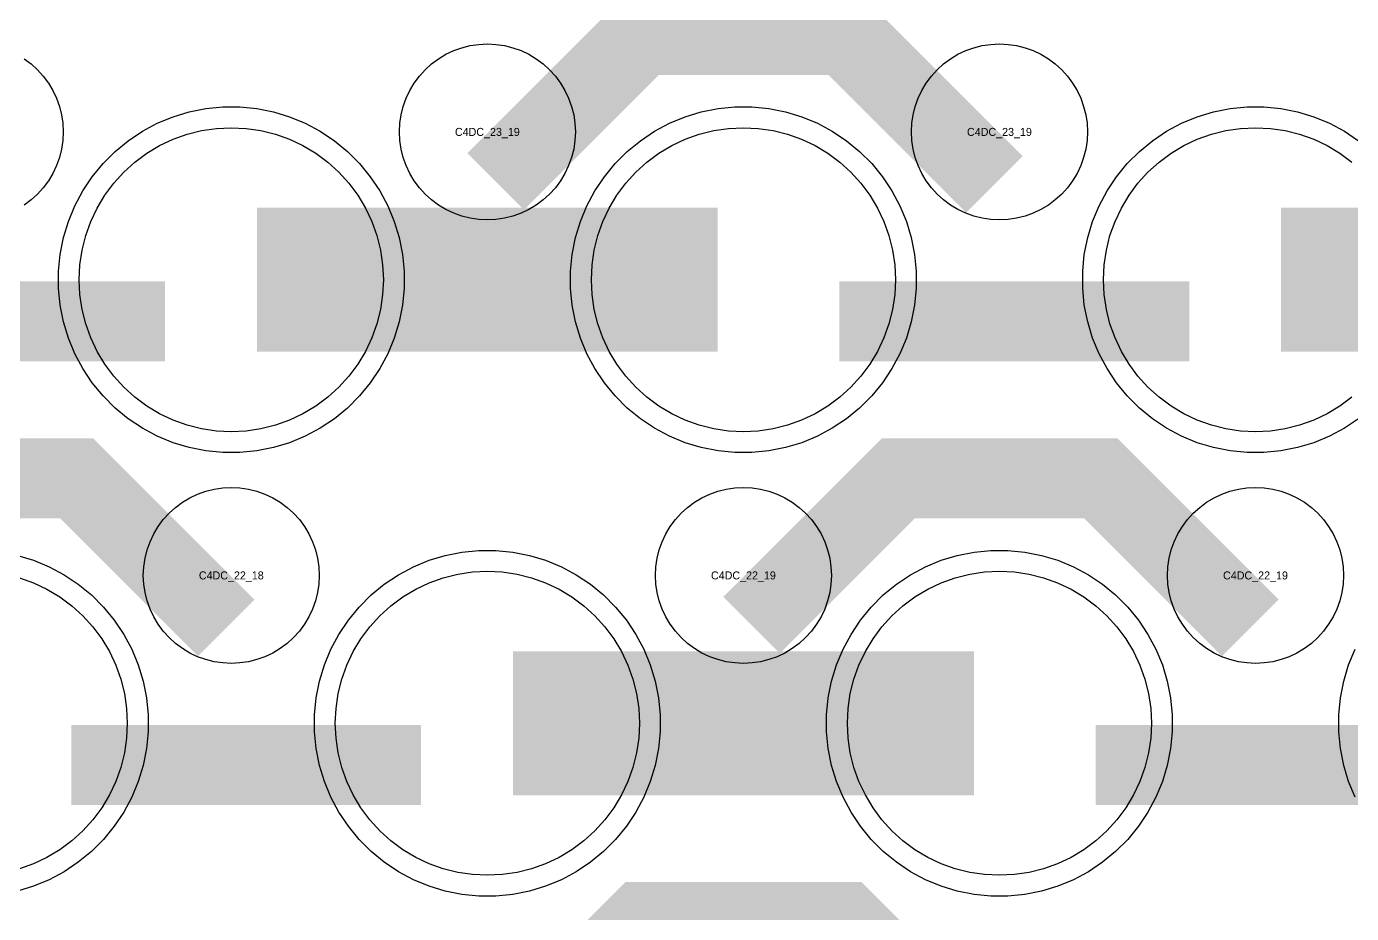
# Model space of a CAD drawing. Extents: x -11880 to 11880, y -14992 to 14992.
# Drawn here: x -6064 to -5650, y -11850.6 to -11573.5 of the extents above; entities that cross this region are included whole.
import ezdxf
from ezdxf.enums import TextEntityAlignment as Align

# ---------------------------------------------------------------- set-up
doc = ezdxf.new("R2010")
doc.units = 0
doc.header["$MEASUREMENT"] = 0
for name, color, linetype in [('GDS_775_DT_237', 138, 'CONTINUOUS'), ('RDL1_FS', 34, 'CONTINUOUS'), ('RDL_BS', 160, 'CONTINUOUS')]:
    doc.layers.add(name, color=color, linetype=linetype)

msp = doc.modelspace()

# ---------------------------------------------------------------- linework, layer by layer
at = {"layer": 'RDL1_FS', "color": 240, "true_color": 0xed1f24}
for points in [[(-6000, -11700.099), (-6004.657, -11699.87), (-6009.268, -11699.186), (-6013.791, -11698.054), (-6018.181, -11696.482), (-6022.395, -11694.49), (-6026.395, -11692.092), (-6030.14, -11689.314), (-6033.594, -11686.184), (-6036.724, -11682.73), (-6039.502, -11678.985), (-6041.9, -11674.985), (-6043.892, -11670.771), (-6045.464, -11666.381), (-6046.596, -11661.858), (-6047.28, -11657.247), (-6047.509, -11652.59), (-6047.28, -11647.933), (-6046.596, -11643.322), (-6045.464, -11638.799), (-6043.892, -11634.409), (-6041.9, -11630.195), (-6039.502, -11626.195), (-6036.724, -11622.45), (-6033.594, -11618.996), (-6030.14, -11615.866), (-6026.395, -11613.088), (-6022.395, -11610.69), (-6018.181, -11608.698), (-6013.791, -11607.126), (-6009.268, -11605.994), (-6004.657, -11605.31), (-6000, -11605.081), (-5995.343, -11605.31), (-5990.732, -11605.994), (-5986.209, -11607.126), (-5981.819, -11608.698), (-5977.605, -11610.69), (-5973.605, -11613.088), (-5969.86, -11615.866), (-5966.406, -11618.996), (-5963.276, -11622.45), (-5960.498, -11626.195), (-5958.1, -11630.195), (-5956.108, -11634.409), (-5954.536, -11638.799), (-5953.404, -11643.322), (-5952.72, -11647.933), (-5952.491, -11652.59), (-5952.72, -11657.247), (-5953.404, -11661.858), (-5954.536, -11666.381), (-5956.108, -11670.771), (-5958.1, -11674.985), (-5960.498, -11678.985), (-5963.276, -11682.73), (-5966.406, -11686.184), (-5969.86, -11689.314), (-5973.605, -11692.092), (-5977.605, -11694.49), (-5981.819, -11696.482), (-5986.209, -11698.054), (-5990.732, -11699.186), (-5995.343, -11699.87)], [(-5840, -11700.099), (-5844.657, -11699.87), (-5849.268, -11699.186), (-5853.791, -11698.054), (-5858.181, -11696.482), (-5862.395, -11694.49), (-5866.395, -11692.092), (-5870.14, -11689.314), (-5873.594, -11686.184), (-5876.724, -11682.73), (-5879.502, -11678.985), (-5881.9, -11674.985), (-5883.892, -11670.771), (-5885.464, -11666.381), (-5886.596, -11661.858), (-5887.28, -11657.247), (-5887.509, -11652.59), (-5887.28, -11647.933), (-5886.596, -11643.322), (-5885.464, -11638.799), (-5883.892, -11634.409), (-5881.9, -11630.195), (-5879.502, -11626.195), (-5876.724, -11622.45), (-5873.594, -11618.996), (-5870.14, -11615.866), (-5866.395, -11613.088), (-5862.395, -11610.69), (-5858.181, -11608.698), (-5853.791, -11607.126), (-5849.268, -11605.994), (-5844.657, -11605.31), (-5840, -11605.081), (-5835.343, -11605.31), (-5830.732, -11605.994), (-5826.209, -11607.126), (-5821.819, -11608.698), (-5817.605, -11610.69), (-5813.605, -11613.088), (-5809.86, -11615.866), (-5806.406, -11618.996), (-5803.276, -11622.45), (-5800.498, -11626.195), (-5798.1, -11630.195), (-5796.108, -11634.409), (-5794.536, -11638.799), (-5793.404, -11643.322), (-5792.72, -11647.933), (-5792.491, -11652.59), (-5792.72, -11657.247), (-5793.404, -11661.858), (-5794.536, -11666.381), (-5796.108, -11670.771), (-5798.1, -11674.985), (-5800.498, -11678.985), (-5803.276, -11682.73), (-5806.406, -11686.184), (-5809.86, -11689.314), (-5813.605, -11692.092), (-5817.605, -11694.49), (-5821.819, -11696.482), (-5826.209, -11698.054), (-5830.732, -11699.186), (-5835.343, -11699.87)]]:
    msp.add_lwpolyline(points, close=True, dxfattribs=at)
msp.add_lwpolyline([(-5649.86, -11689.314), (-5653.605, -11692.092), (-5657.605, -11694.49), (-5661.819, -11696.482), (-5666.209, -11698.054), (-5670.732, -11699.186), (-5675.343, -11699.87), (-5680, -11700.099), (-5684.657, -11699.87), (-5689.268, -11699.186), (-5693.791, -11698.054), (-5698.181, -11696.482), (-5702.395, -11694.49), (-5706.395, -11692.092), (-5710.14, -11689.314), (-5713.594, -11686.184), (-5716.724, -11682.73), (-5719.502, -11678.985), (-5721.9, -11674.985), (-5723.892, -11670.771), (-5725.464, -11666.381), (-5726.596, -11661.858), (-5727.28, -11657.247), (-5727.509, -11652.59), (-5727.28, -11647.933), (-5726.596, -11643.322), (-5725.464, -11638.799), (-5723.892, -11634.409), (-5721.9, -11630.195), (-5719.502, -11626.195), (-5716.724, -11622.45), (-5713.594, -11618.996), (-5710.14, -11615.866), (-5706.395, -11613.088), (-5702.395, -11610.69), (-5698.181, -11608.698), (-5693.791, -11607.126), (-5689.268, -11605.994), (-5684.657, -11605.31), (-5680, -11605.081), (-5675.343, -11605.31), (-5670.732, -11605.994), (-5666.209, -11607.126), (-5661.819, -11608.698), (-5657.605, -11610.69), (-5653.605, -11613.088), (-5649.86, -11615.866)], dxfattribs=at)
for points in [[(-5991.998, -11652.59, 45, 45, 0), (-5919.998, -11652.59, 45, 45, 0)], [(-5919.998, -11652.59, 45, 45, 0), (-5847.998, -11652.59, 45, 45, 0)], [(-5671.998, -11652.59, 45, 45, 0), (-5599.998, -11652.59, 45, 45, 0)]]:
    msp.add_lwpolyline(points, format="xyseb", dxfattribs=at)
at = {"layer": 'RDL1_FS'}
for points in [[(-5920, -11838.664), (-5924.657, -11838.435), (-5929.268, -11837.751), (-5933.791, -11836.619), (-5938.181, -11835.047), (-5942.395, -11833.055), (-5946.395, -11830.657), (-5950.14, -11827.879), (-5953.594, -11824.749), (-5956.724, -11821.295), (-5959.502, -11817.55), (-5961.9, -11813.55), (-5963.892, -11809.336), (-5965.464, -11804.946), (-5966.596, -11800.423), (-5967.28, -11795.812), (-5967.509, -11791.155), (-5967.28, -11786.498), (-5966.596, -11781.887), (-5965.464, -11777.364), (-5963.892, -11772.974), (-5961.9, -11768.76), (-5959.502, -11764.76), (-5956.724, -11761.015), (-5953.594, -11757.561), (-5950.14, -11754.431), (-5946.395, -11751.653), (-5942.395, -11749.255), (-5938.181, -11747.263), (-5933.791, -11745.691), (-5929.268, -11744.559), (-5924.657, -11743.875), (-5920, -11743.646), (-5915.343, -11743.875), (-5910.732, -11744.559), (-5906.209, -11745.691), (-5901.819, -11747.263), (-5897.605, -11749.255), (-5893.605, -11751.653), (-5889.86, -11754.431), (-5886.406, -11757.561), (-5883.276, -11761.015), (-5880.498, -11764.76), (-5878.1, -11768.76), (-5876.108, -11772.974), (-5874.536, -11777.364), (-5873.404, -11781.887), (-5872.72, -11786.498), (-5872.491, -11791.155), (-5872.72, -11795.812), (-5873.404, -11800.423), (-5874.536, -11804.946), (-5876.108, -11809.336), (-5878.1, -11813.55), (-5880.498, -11817.55), (-5883.276, -11821.295), (-5886.406, -11824.749), (-5889.86, -11827.879), (-5893.605, -11830.657), (-5897.605, -11833.055), (-5901.819, -11835.047), (-5906.209, -11836.619), (-5910.732, -11837.751), (-5915.343, -11838.435)], [(-5760, -11838.664), (-5764.657, -11838.435), (-5769.268, -11837.751), (-5773.791, -11836.619), (-5778.181, -11835.047), (-5782.395, -11833.055), (-5786.395, -11830.657), (-5790.14, -11827.879), (-5793.594, -11824.749), (-5796.724, -11821.295), (-5799.502, -11817.55), (-5801.9, -11813.55), (-5803.892, -11809.336), (-5805.464, -11804.946), (-5806.596, -11800.423), (-5807.28, -11795.812), (-5807.509, -11791.155), (-5807.28, -11786.498), (-5806.596, -11781.887), (-5805.464, -11777.364), (-5803.892, -11772.974), (-5801.9, -11768.76), (-5799.502, -11764.76), (-5796.724, -11761.015), (-5793.594, -11757.561), (-5790.14, -11754.431), (-5786.395, -11751.653), (-5782.395, -11749.255), (-5778.181, -11747.263), (-5773.791, -11745.691), (-5769.268, -11744.559), (-5764.657, -11743.875), (-5760, -11743.646), (-5755.343, -11743.875), (-5750.732, -11744.559), (-5746.209, -11745.691), (-5741.819, -11747.263), (-5737.605, -11749.255), (-5733.605, -11751.653), (-5729.86, -11754.431), (-5726.406, -11757.561), (-5723.276, -11761.015), (-5720.498, -11764.76), (-5718.1, -11768.76), (-5716.108, -11772.974), (-5714.536, -11777.364), (-5713.404, -11781.887), (-5712.72, -11786.498), (-5712.491, -11791.155), (-5712.72, -11795.812), (-5713.404, -11800.423), (-5714.536, -11804.946), (-5716.108, -11809.336), (-5718.1, -11813.55), (-5720.498, -11817.55), (-5723.276, -11821.295), (-5726.406, -11824.749), (-5729.86, -11827.879), (-5733.605, -11830.657), (-5737.605, -11833.055), (-5741.819, -11835.047), (-5746.209, -11836.619), (-5750.732, -11837.751), (-5755.343, -11838.435)]]:
    msp.add_lwpolyline(points, close=True, dxfattribs=at)
msp.add_lwpolyline([(-6066.209, -11745.691), (-6061.819, -11747.263), (-6057.605, -11749.255), (-6053.605, -11751.653), (-6049.86, -11754.431), (-6046.406, -11757.561), (-6043.276, -11761.015), (-6040.498, -11764.76), (-6038.1, -11768.76), (-6036.108, -11772.974), (-6034.536, -11777.364), (-6033.404, -11781.887), (-6032.72, -11786.498), (-6032.491, -11791.155), (-6032.72, -11795.812), (-6033.404, -11800.423), (-6034.536, -11804.946), (-6036.108, -11809.336), (-6038.1, -11813.55), (-6040.498, -11817.55), (-6043.276, -11821.295), (-6046.406, -11824.749), (-6049.86, -11827.879), (-6053.605, -11830.657), (-6057.605, -11833.055), (-6061.819, -11835.047), (-6066.209, -11836.619)], dxfattribs=at)
for points in [[(-5911.998, -11791.155, 45, 45, 0), (-5839.998, -11791.155, 45, 45, 0)], [(-5839.998, -11791.155, 45, 45, 0), (-5767.998, -11791.155, 45, 45, 0)]]:
    msp.add_lwpolyline(points, format="xyseb", dxfattribs=at)
at = {"layer": 'RDL_BS'}
for points in [[(-5917.438, -11621.904, 25, 25, 0), (-5871.623, -11576.089, 25, 25, 0), (-5838.07, -11576.089, 25, 25, 0)], [(-5761.599, -11622.803, 25, 25, 0), (-5808.313, -11576.089, 25, 25, 0), (-5838.071, -11576.089, 25, 25, 0)], [(-6001.599, -11761.368, 25, 25, 0), (-6048.313, -11714.654, 25, 25, 0), (-6078.071, -11714.654, 25, 25, 0)], [(-5837.438, -11760.469, 25, 25, 0), (-5791.623, -11714.654, 25, 25, 0), (-5758.07, -11714.654, 25, 25, 0)], [(-5681.599, -11761.368, 25, 25, 0), (-5728.313, -11714.654, 25, 25, 0), (-5758.071, -11714.654, 25, 25, 0)], [(-6049.984, -11804.168, 25, 25, 0), (-5940.719, -11804.168, 25, 25, 0)], [(-5729.984, -11804.168, 25, 25, 0), (-5620.719, -11804.168, 25, 25, 0)], [(-5917.438, -11899.034, 25, 25, 0), (-5871.623, -11853.219, 25, 25, 0), (-5838.07, -11853.219, 25, 25, 0)], [(-5761.599, -11899.933, 25, 25, 0), (-5808.313, -11853.219, 25, 25, 0), (-5838.071, -11853.219, 25, 25, 0)]]:
    msp.add_lwpolyline(points, format="xyseb", dxfattribs=at)
for points in [[(-5920, -11633.896), (-5922.693, -11633.764), (-5925.365, -11633.368), (-5927.984, -11632.711), (-5930.519, -11631.804), (-5932.956, -11630.652), (-5935.28, -11629.259), (-5937.443, -11627.656), (-5939.442, -11625.844), (-5941.254, -11623.845), (-5942.857, -11621.682), (-5944.25, -11619.358), (-5945.402, -11616.921), (-5946.309, -11614.386), (-5946.966, -11611.767), (-5947.362, -11609.095), (-5947.494, -11606.402), (-5947.362, -11603.709), (-5946.966, -11601.037), (-5946.309, -11598.418), (-5945.402, -11595.883), (-5944.25, -11593.446), (-5942.857, -11591.122), (-5941.254, -11588.959), (-5939.442, -11586.96), (-5937.443, -11585.148), (-5935.28, -11583.545), (-5932.956, -11582.152), (-5930.519, -11581), (-5927.984, -11580.093), (-5925.365, -11579.436), (-5922.693, -11579.04), (-5920, -11578.908), (-5917.307, -11579.04), (-5914.635, -11579.436), (-5912.016, -11580.093), (-5909.481, -11581), (-5907.044, -11582.152), (-5904.72, -11583.545), (-5902.557, -11585.148), (-5900.558, -11586.96), (-5898.746, -11588.959), (-5897.143, -11591.122), (-5895.75, -11593.446), (-5894.598, -11595.883), (-5893.691, -11598.418), (-5893.034, -11601.037), (-5892.638, -11603.709), (-5892.506, -11606.402), (-5892.638, -11609.095), (-5893.034, -11611.767), (-5893.691, -11614.386), (-5894.598, -11616.921), (-5895.75, -11619.358), (-5897.143, -11621.682), (-5898.746, -11623.845), (-5900.558, -11625.844), (-5902.557, -11627.656), (-5904.72, -11629.259), (-5907.044, -11630.652), (-5909.481, -11631.804), (-5912.016, -11632.711), (-5914.635, -11633.368), (-5917.307, -11633.764)], [(-5760, -11633.896), (-5762.693, -11633.764), (-5765.365, -11633.368), (-5767.984, -11632.711), (-5770.519, -11631.804), (-5772.956, -11630.652), (-5775.28, -11629.259), (-5777.443, -11627.656), (-5779.442, -11625.844), (-5781.254, -11623.845), (-5782.857, -11621.682), (-5784.25, -11619.358), (-5785.402, -11616.921), (-5786.309, -11614.386), (-5786.966, -11611.767), (-5787.362, -11609.095), (-5787.494, -11606.402), (-5787.362, -11603.709), (-5786.966, -11601.037), (-5786.309, -11598.418), (-5785.402, -11595.883), (-5784.25, -11593.446), (-5782.857, -11591.122), (-5781.254, -11588.959), (-5779.442, -11586.96), (-5777.443, -11585.148), (-5775.28, -11583.545), (-5772.956, -11582.152), (-5770.519, -11581), (-5767.984, -11580.093), (-5765.365, -11579.436), (-5762.693, -11579.04), (-5760, -11578.908), (-5757.307, -11579.04), (-5754.635, -11579.436), (-5752.016, -11580.093), (-5749.481, -11581), (-5747.044, -11582.152), (-5744.72, -11583.545), (-5742.557, -11585.148), (-5740.558, -11586.96), (-5738.746, -11588.959), (-5737.143, -11591.122), (-5735.75, -11593.446), (-5734.598, -11595.883), (-5733.691, -11598.418), (-5733.034, -11601.037), (-5732.638, -11603.709), (-5732.506, -11606.402), (-5732.638, -11609.095), (-5733.034, -11611.767), (-5733.691, -11614.386), (-5734.598, -11616.921), (-5735.75, -11619.358), (-5737.143, -11621.682), (-5738.746, -11623.845), (-5740.558, -11625.844), (-5742.557, -11627.656), (-5744.72, -11629.259), (-5747.044, -11630.652), (-5749.481, -11631.804), (-5752.016, -11632.711), (-5754.635, -11633.368), (-5757.307, -11633.764)], [(-6000, -11772.461), (-6002.693, -11772.329), (-6005.365, -11771.933), (-6007.984, -11771.276), (-6010.519, -11770.369), (-6012.956, -11769.217), (-6015.28, -11767.824), (-6017.443, -11766.221), (-6019.442, -11764.409), (-6021.254, -11762.41), (-6022.857, -11760.247), (-6024.25, -11757.923), (-6025.402, -11755.486), (-6026.309, -11752.951), (-6026.966, -11750.332), (-6027.362, -11747.66), (-6027.494, -11744.967), (-6027.362, -11742.274), (-6026.966, -11739.602), (-6026.309, -11736.983), (-6025.402, -11734.448), (-6024.25, -11732.011), (-6022.857, -11729.687), (-6021.254, -11727.524), (-6019.442, -11725.525), (-6017.443, -11723.713), (-6015.28, -11722.11), (-6012.956, -11720.717), (-6010.519, -11719.565), (-6007.984, -11718.658), (-6005.365, -11718.001), (-6002.693, -11717.605), (-6000, -11717.473), (-5997.307, -11717.605), (-5994.635, -11718.001), (-5992.016, -11718.658), (-5989.481, -11719.565), (-5987.044, -11720.717), (-5984.72, -11722.11), (-5982.557, -11723.713), (-5980.558, -11725.525), (-5978.746, -11727.524), (-5977.143, -11729.687), (-5975.75, -11732.011), (-5974.598, -11734.448), (-5973.691, -11736.983), (-5973.034, -11739.602), (-5972.638, -11742.274), (-5972.506, -11744.967), (-5972.638, -11747.66), (-5973.034, -11750.332), (-5973.691, -11752.951), (-5974.598, -11755.486), (-5975.75, -11757.923), (-5977.143, -11760.247), (-5978.746, -11762.41), (-5980.558, -11764.409), (-5982.557, -11766.221), (-5984.72, -11767.824), (-5987.044, -11769.217), (-5989.481, -11770.369), (-5992.016, -11771.276), (-5994.635, -11771.933), (-5997.307, -11772.329)], [(-5840, -11772.461), (-5842.693, -11772.329), (-5845.365, -11771.933), (-5847.984, -11771.276), (-5850.519, -11770.369), (-5852.956, -11769.217), (-5855.28, -11767.824), (-5857.443, -11766.221), (-5859.442, -11764.409), (-5861.254, -11762.41), (-5862.857, -11760.247), (-5864.25, -11757.923), (-5865.402, -11755.486), (-5866.309, -11752.951), (-5866.966, -11750.332), (-5867.362, -11747.66), (-5867.494, -11744.967), (-5867.362, -11742.274), (-5866.966, -11739.602), (-5866.309, -11736.983), (-5865.402, -11734.448), (-5864.25, -11732.011), (-5862.857, -11729.687), (-5861.254, -11727.524), (-5859.442, -11725.525), (-5857.443, -11723.713), (-5855.28, -11722.11), (-5852.956, -11720.717), (-5850.519, -11719.565), (-5847.984, -11718.658), (-5845.365, -11718.001), (-5842.693, -11717.605), (-5840, -11717.473), (-5837.307, -11717.605), (-5834.635, -11718.001), (-5832.016, -11718.658), (-5829.481, -11719.565), (-5827.044, -11720.717), (-5824.72, -11722.11), (-5822.557, -11723.713), (-5820.558, -11725.525), (-5818.746, -11727.524), (-5817.143, -11729.687), (-5815.75, -11732.011), (-5814.598, -11734.448), (-5813.691, -11736.983), (-5813.034, -11739.602), (-5812.638, -11742.274), (-5812.506, -11744.967), (-5812.638, -11747.66), (-5813.034, -11750.332), (-5813.691, -11752.951), (-5814.598, -11755.486), (-5815.75, -11757.923), (-5817.143, -11760.247), (-5818.746, -11762.41), (-5820.558, -11764.409), (-5822.557, -11766.221), (-5824.72, -11767.824), (-5827.044, -11769.217), (-5829.481, -11770.369), (-5832.016, -11771.276), (-5834.635, -11771.933), (-5837.307, -11772.329)], [(-5680, -11772.461), (-5682.693, -11772.329), (-5685.365, -11771.933), (-5687.984, -11771.276), (-5690.519, -11770.369), (-5692.956, -11769.217), (-5695.28, -11767.824), (-5697.443, -11766.221), (-5699.442, -11764.409), (-5701.254, -11762.41), (-5702.857, -11760.247), (-5704.25, -11757.923), (-5705.402, -11755.486), (-5706.309, -11752.951), (-5706.966, -11750.332), (-5707.362, -11747.66), (-5707.494, -11744.967), (-5707.362, -11742.274), (-5706.966, -11739.602), (-5706.309, -11736.983), (-5705.402, -11734.448), (-5704.25, -11732.011), (-5702.857, -11729.687), (-5701.254, -11727.524), (-5699.442, -11725.525), (-5697.443, -11723.713), (-5695.28, -11722.11), (-5692.956, -11720.717), (-5690.519, -11719.565), (-5687.984, -11718.658), (-5685.365, -11718.001), (-5682.693, -11717.605), (-5680, -11717.473), (-5677.307, -11717.605), (-5674.635, -11718.001), (-5672.016, -11718.658), (-5669.481, -11719.565), (-5667.044, -11720.717), (-5664.72, -11722.11), (-5662.557, -11723.713), (-5660.558, -11725.525), (-5658.746, -11727.524), (-5657.143, -11729.687), (-5655.75, -11732.011), (-5654.598, -11734.448), (-5653.691, -11736.983), (-5653.034, -11739.602), (-5652.638, -11742.274), (-5652.506, -11744.967), (-5652.638, -11747.66), (-5653.034, -11750.332), (-5653.691, -11752.951), (-5654.598, -11755.486), (-5655.75, -11757.923), (-5657.143, -11760.247), (-5658.746, -11762.41), (-5660.558, -11764.409), (-5662.557, -11766.221), (-5664.72, -11767.824), (-5667.044, -11769.217), (-5669.481, -11770.369), (-5672.016, -11771.276), (-5674.635, -11771.933), (-5677.307, -11772.329)], [(-5922.644, -11845.155), (-5927.938, -11844.638), (-5933.165, -11843.592), (-5938.205, -11842.061), (-5943.115, -11840.03), (-5947.777, -11837.538), (-5952.191, -11834.591), (-5956.292, -11831.229), (-5960.074, -11827.447), (-5963.436, -11823.346), (-5966.383, -11818.932), (-5968.875, -11814.27), (-5970.906, -11809.36), (-5972.437, -11804.32), (-5973.483, -11799.093), (-5974, -11793.799), (-5974, -11788.511), (-5973.483, -11783.217), (-5972.437, -11777.99), (-5970.906, -11772.95), (-5968.875, -11768.04), (-5966.383, -11763.378), (-5963.436, -11758.964), (-5960.074, -11754.863), (-5956.292, -11751.081), (-5952.191, -11747.719), (-5947.777, -11744.772), (-5943.115, -11742.28), (-5938.205, -11740.249), (-5933.165, -11738.718), (-5927.938, -11737.672), (-5922.644, -11737.155), (-5917.356, -11737.155), (-5912.062, -11737.672), (-5906.835, -11738.718), (-5901.795, -11740.249), (-5896.885, -11742.28), (-5892.223, -11744.772), (-5887.809, -11747.719), (-5883.708, -11751.081), (-5879.926, -11754.863), (-5876.564, -11758.964), (-5873.617, -11763.378), (-5871.125, -11768.04), (-5869.094, -11772.95), (-5867.563, -11777.99), (-5866.517, -11783.217), (-5866, -11788.511), (-5866, -11793.799), (-5866.517, -11799.093), (-5867.563, -11804.32), (-5869.094, -11809.36), (-5871.125, -11814.27), (-5873.617, -11818.932), (-5876.564, -11823.346), (-5879.926, -11827.447), (-5883.708, -11831.229), (-5887.809, -11834.591), (-5892.223, -11837.538), (-5896.885, -11840.03), (-5901.795, -11842.061), (-5906.835, -11843.592), (-5912.062, -11844.638), (-5917.356, -11845.155)], [(-5762.644, -11845.155), (-5767.938, -11844.638), (-5773.165, -11843.592), (-5778.205, -11842.061), (-5783.115, -11840.03), (-5787.777, -11837.538), (-5792.191, -11834.591), (-5796.292, -11831.229), (-5800.074, -11827.447), (-5803.436, -11823.346), (-5806.383, -11818.932), (-5808.875, -11814.27), (-5810.906, -11809.36), (-5812.437, -11804.32), (-5813.483, -11799.093), (-5814, -11793.799), (-5814, -11788.511), (-5813.483, -11783.217), (-5812.437, -11777.99), (-5810.906, -11772.95), (-5808.875, -11768.04), (-5806.383, -11763.378), (-5803.436, -11758.964), (-5800.074, -11754.863), (-5796.292, -11751.081), (-5792.191, -11747.719), (-5787.777, -11744.772), (-5783.115, -11742.28), (-5778.205, -11740.249), (-5773.165, -11738.718), (-5767.938, -11737.672), (-5762.644, -11737.155), (-5757.356, -11737.155), (-5752.062, -11737.672), (-5746.835, -11738.718), (-5741.795, -11740.249), (-5736.885, -11742.28), (-5732.223, -11744.772), (-5727.809, -11747.719), (-5723.708, -11751.081), (-5719.926, -11754.863), (-5716.564, -11758.964), (-5713.617, -11763.378), (-5711.125, -11768.04), (-5709.094, -11772.95), (-5707.563, -11777.99), (-5706.517, -11783.217), (-5706, -11788.511), (-5706, -11793.799), (-5706.517, -11799.093), (-5707.563, -11804.32), (-5709.094, -11809.36), (-5711.125, -11814.27), (-5713.617, -11818.932), (-5716.564, -11823.346), (-5719.926, -11827.447), (-5723.708, -11831.229), (-5727.809, -11834.591), (-5732.223, -11837.538), (-5736.885, -11840.03), (-5741.795, -11842.061), (-5746.835, -11843.592), (-5752.062, -11844.638), (-5757.356, -11845.155)]]:
    msp.add_lwpolyline(points, close=True, dxfattribs=at)
for points in [[(-6064.72, -11583.545), (-6062.557, -11585.148), (-6060.558, -11586.96), (-6058.746, -11588.959), (-6057.143, -11591.122), (-6055.75, -11593.446), (-6054.598, -11595.883), (-6053.691, -11598.418), (-6053.034, -11601.037), (-6052.638, -11603.709), (-6052.506, -11606.402), (-6052.638, -11609.095), (-6053.034, -11611.767), (-6053.691, -11614.386), (-6054.598, -11616.921), (-6055.75, -11619.358), (-6057.143, -11621.682), (-6058.746, -11623.845), (-6060.558, -11625.844), (-6062.557, -11627.656), (-6064.72, -11629.259)], [(-6066.835, -11738.718), (-6061.795, -11740.249), (-6056.885, -11742.28), (-6052.223, -11744.772), (-6047.809, -11747.719), (-6043.708, -11751.081), (-6039.926, -11754.863), (-6036.564, -11758.964), (-6033.617, -11763.378), (-6031.125, -11768.04), (-6029.094, -11772.95), (-6027.563, -11777.99), (-6026.517, -11783.217), (-6026, -11788.511), (-6026, -11793.799), (-6026.517, -11799.093), (-6027.563, -11804.32), (-6029.094, -11809.36), (-6031.125, -11814.27), (-6033.617, -11818.932), (-6036.564, -11823.346), (-6039.926, -11827.447), (-6043.708, -11831.229), (-6047.809, -11834.591), (-6052.223, -11837.538), (-6056.885, -11840.03), (-6061.795, -11842.061), (-6066.835, -11843.592)], [(-5648.875, -11814.27), (-5650.906, -11809.36), (-5652.437, -11804.32), (-5653.483, -11799.093), (-5654, -11793.799), (-5654, -11788.511), (-5653.483, -11783.217), (-5652.437, -11777.99), (-5650.906, -11772.95), (-5648.875, -11768.04)]]:
    msp.add_lwpolyline(points, dxfattribs=at)
at = {"layer": 'RDL_BS', "color": 240, "true_color": 0xed1f24}
for points in [[(-6002.644, -11706.59), (-6007.938, -11706.073), (-6013.165, -11705.027), (-6018.205, -11703.496), (-6023.115, -11701.465), (-6027.777, -11698.973), (-6032.191, -11696.026), (-6036.292, -11692.664), (-6040.074, -11688.882), (-6043.436, -11684.781), (-6046.383, -11680.367), (-6048.875, -11675.705), (-6050.906, -11670.795), (-6052.437, -11665.755), (-6053.483, -11660.528), (-6054, -11655.234), (-6054, -11649.946), (-6053.483, -11644.652), (-6052.437, -11639.425), (-6050.906, -11634.385), (-6048.875, -11629.475), (-6046.383, -11624.813), (-6043.436, -11620.399), (-6040.074, -11616.298), (-6036.292, -11612.516), (-6032.191, -11609.154), (-6027.777, -11606.207), (-6023.115, -11603.715), (-6018.205, -11601.684), (-6013.165, -11600.153), (-6007.938, -11599.107), (-6002.644, -11598.59), (-5997.356, -11598.59), (-5992.062, -11599.107), (-5986.835, -11600.153), (-5981.795, -11601.684), (-5976.885, -11603.715), (-5972.223, -11606.207), (-5967.809, -11609.154), (-5963.708, -11612.516), (-5959.926, -11616.298), (-5956.564, -11620.399), (-5953.617, -11624.813), (-5951.125, -11629.475), (-5949.094, -11634.385), (-5947.563, -11639.425), (-5946.517, -11644.652), (-5946, -11649.946), (-5946, -11655.234), (-5946.517, -11660.528), (-5947.563, -11665.755), (-5949.094, -11670.795), (-5951.125, -11675.705), (-5953.617, -11680.367), (-5956.564, -11684.781), (-5959.926, -11688.882), (-5963.708, -11692.664), (-5967.809, -11696.026), (-5972.223, -11698.973), (-5976.885, -11701.465), (-5981.795, -11703.496), (-5986.835, -11705.027), (-5992.062, -11706.073), (-5997.356, -11706.59)], [(-5842.644, -11706.59), (-5847.938, -11706.073), (-5853.165, -11705.027), (-5858.205, -11703.496), (-5863.115, -11701.465), (-5867.777, -11698.973), (-5872.191, -11696.026), (-5876.292, -11692.664), (-5880.074, -11688.882), (-5883.436, -11684.781), (-5886.383, -11680.367), (-5888.875, -11675.705), (-5890.906, -11670.795), (-5892.437, -11665.755), (-5893.483, -11660.528), (-5894, -11655.234), (-5894, -11649.946), (-5893.483, -11644.652), (-5892.437, -11639.425), (-5890.906, -11634.385), (-5888.875, -11629.475), (-5886.383, -11624.813), (-5883.436, -11620.399), (-5880.074, -11616.298), (-5876.292, -11612.516), (-5872.191, -11609.154), (-5867.777, -11606.207), (-5863.115, -11603.715), (-5858.205, -11601.684), (-5853.165, -11600.153), (-5847.938, -11599.107), (-5842.644, -11598.59), (-5837.356, -11598.59), (-5832.062, -11599.107), (-5826.835, -11600.153), (-5821.795, -11601.684), (-5816.885, -11603.715), (-5812.223, -11606.207), (-5807.809, -11609.154), (-5803.708, -11612.516), (-5799.926, -11616.298), (-5796.564, -11620.399), (-5793.617, -11624.813), (-5791.125, -11629.475), (-5789.094, -11634.385), (-5787.563, -11639.425), (-5786.517, -11644.652), (-5786, -11649.946), (-5786, -11655.234), (-5786.517, -11660.528), (-5787.563, -11665.755), (-5789.094, -11670.795), (-5791.125, -11675.705), (-5793.617, -11680.367), (-5796.564, -11684.781), (-5799.926, -11688.882), (-5803.708, -11692.664), (-5807.809, -11696.026), (-5812.223, -11698.973), (-5816.885, -11701.465), (-5821.795, -11703.496), (-5826.835, -11705.027), (-5832.062, -11706.073), (-5837.356, -11706.59)]]:
    msp.add_lwpolyline(points, close=True, dxfattribs=at)
msp.add_lwpolyline([(-5647.809, -11696.026), (-5652.223, -11698.973), (-5656.885, -11701.465), (-5661.795, -11703.496), (-5666.835, -11705.027), (-5672.062, -11706.073), (-5677.356, -11706.59), (-5682.644, -11706.59), (-5687.938, -11706.073), (-5693.165, -11705.027), (-5698.205, -11703.496), (-5703.115, -11701.465), (-5707.777, -11698.973), (-5712.191, -11696.026), (-5716.292, -11692.664), (-5720.074, -11688.882), (-5723.436, -11684.781), (-5726.383, -11680.367), (-5728.875, -11675.705), (-5730.906, -11670.795), (-5732.437, -11665.755), (-5733.483, -11660.528), (-5734, -11655.234), (-5734, -11649.946), (-5733.483, -11644.652), (-5732.437, -11639.425), (-5730.906, -11634.385), (-5728.875, -11629.475), (-5726.383, -11624.813), (-5723.436, -11620.399), (-5720.074, -11616.298), (-5716.292, -11612.516), (-5712.191, -11609.154), (-5707.777, -11606.207), (-5703.115, -11603.715), (-5698.205, -11601.684), (-5693.165, -11600.153), (-5687.938, -11599.107), (-5682.644, -11598.59), (-5677.356, -11598.59), (-5672.062, -11599.107), (-5666.835, -11600.153), (-5661.795, -11601.684), (-5656.885, -11603.715), (-5652.223, -11606.207), (-5647.809, -11609.154)], dxfattribs=at)
for points in [[(-6129.984, -11665.603, 25, 25, 0), (-6020.719, -11665.603, 25, 25, 0)], [(-5809.984, -11665.603, 25, 25, 0), (-5700.719, -11665.603, 25, 25, 0)]]:
    msp.add_lwpolyline(points, format="xyseb", dxfattribs=at)

# ---------------------------------------------------------------- texts
at = {"layer": 'GDS_775_DT_237'}
for s, p in [('C4DC_23_19', (-5920, -11606.402)), ('C4DC_23_19', (-5920, -11606.402)), ('C4DC_23_19', (-5760, -11606.402)), ('C4DC_23_19', (-5760, -11606.402)), ('C4DC_22_18', (-6000, -11744.967)), ('C4DC_22_18', (-6000, -11744.967)), ('C4DC_22_19', (-5840, -11744.967)), ('C4DC_22_19', (-5840, -11744.967)), ('C4DC_22_19', (-5680, -11744.967)), ('C4DC_22_19', (-5680, -11744.967))]:
    msp.add_text(s, height=2.5, dxfattribs=at).set_placement(p, align=Align.MIDDLE_CENTER)

doc.saveas('drawing.dxf')
